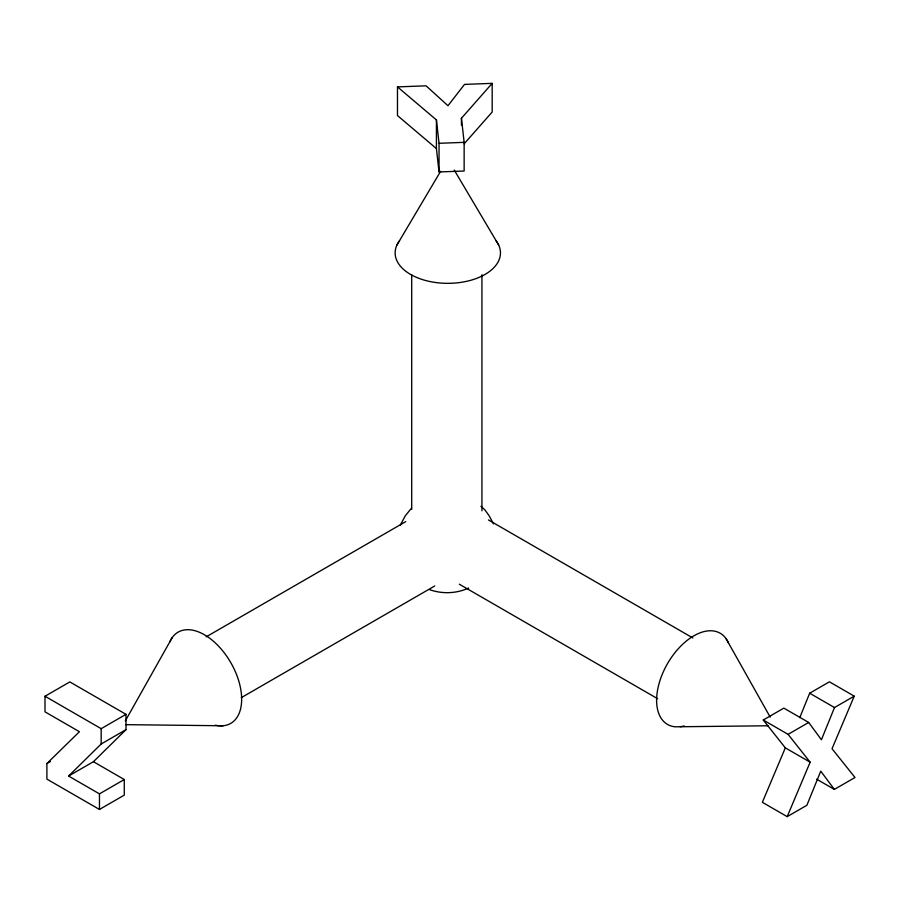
<?xml version="1.0" encoding="UTF-8"?>
<svg xmlns="http://www.w3.org/2000/svg" width="900" height="900" viewBox="0 0 900 900"><rect width="100%" height="100%" fill="white"/><g stroke="black" fill="none" stroke-linecap="round" stroke-linejoin="round"><path stroke-width="1.35" d="M799.74 717.694L809.674 693.214L829.418 681.817L854.235 696.15L832.028 748.732L855 777.488L834.356 789.401L816.626 779.164M854.235 696.15L834.502 707.546L821.419 739.755L808.673 722.452L783.855 708.12L763.256 720.011L785.329 747.855L810.146 762.188L787.185 816.637L762.356 802.305L785.329 747.855M400.387 525.038L405.225 515.903L411.548 508.084M125.302 720.956L172.17 637.65M396.934 245.047L440.64 171.27M461.441 118.249L492.176 83.362L464.524 84.397L447.975 105.716L426.071 85.826L397.474 86.895L397.474 115.56L436.421 148.59L439.043 171.956L464.141 171.023L464.141 142.346L461.441 118.249L461.441 125.078M464.152 143.831L492.176 112.028L492.176 83.362M68.591 776.048L101.171 743.996L126 729.664L126 714.341L69.829 681.919L45 696.251L45 711.844L79.436 731.722L46.901 763.526L46.901 779.119L99.461 809.46L124.279 795.127L124.279 779.524L93.42 761.704L68.591 776.048L99.461 793.867L124.279 779.524M93.42 761.704L126 729.664M206.167 636.851L405.743 521.629M45 696.251L101.171 728.674L126 714.341M46.901 763.526L50.445 761.479M241.268 697.669L434.767 585.956M763.256 720.011L788.085 734.344L808.673 722.452M787.185 816.637L806.873 805.275L820.755 771.165L834.356 789.401M468.652 588.004C456.379 593.685 442.215 594.146 429.48 589.635M397.474 86.895L436.421 119.925L439.043 143.291L464.141 142.346M767.992 725.771L675.225 726.806A52.661 30.409 -60 0 1 669.555 660.251A52.661 30.409 -60 0 1 728.505 643.106M126.045 724.669L223.042 725.76M809.674 693.214L834.502 707.546M488.407 519.93L692.865 637.965M459.293 584.201L657.653 698.726M480.938 506.306L484.886 509.85L489.229 515.903L493.47 523.901M788.085 734.344L810.146 762.188M454.252 170.066L498.668 245.047M726.097 638.696L770.197 717.12M481.928 274.736L481.928 510.817M439.043 143.291L439.043 171.956M436.421 119.925L436.421 148.59M411.705 274.736L411.705 509.411M101.171 728.674L101.171 743.996M99.461 793.867L99.461 809.46M496.069 240.761A52.661 30.409 0 0 1 447.806 283.331A52.661 30.409 0 0 1 399.532 240.761M684.202 725.918A52.661 30.409 -60 0 1 680.242 726.705M169.751 642.049A52.661 30.409 60 0 1 231.716 664.279A52.661 30.409 60 0 1 215.381 725.197"/></g></svg>
